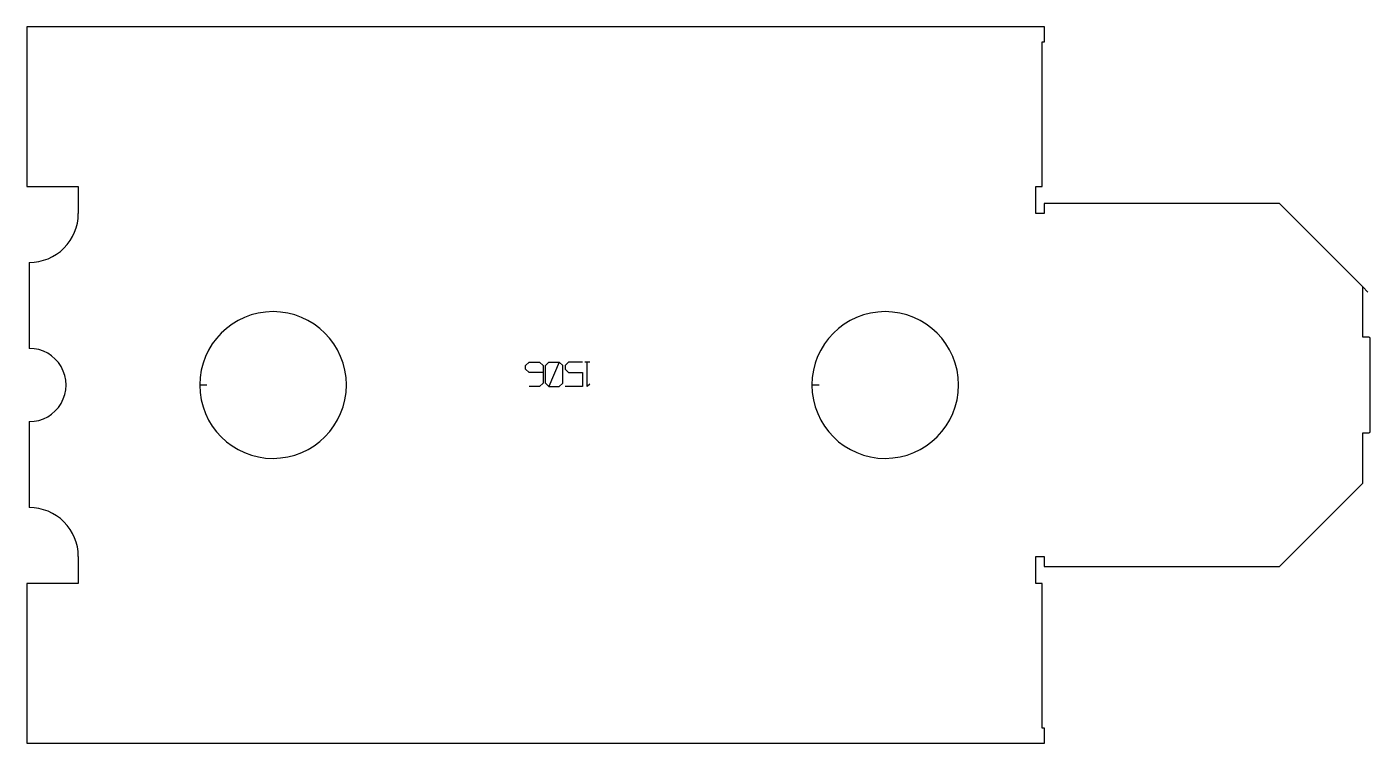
# Model space of a CAD drawing. Extents: x 619 to 1168, y 638 to 931.
import ezdxf

# ---------------------------------------------------------------- set-up
doc = ezdxf.new("R2010")
doc.units = 0

msp = doc.modelspace()

# ---------------------------------------------------------------- linework, layer by layer
for p, q in [((1034.95, 930.81), (619.35, 930.81)), ((619.35, 930.81), (619.35, 865.71)), ((1034.95, 924.71), (1034.95, 930.81)), ((1033.95, 865.71), (1033.95, 924.71)), ((1033.95, 924.71), (1034.95, 924.71)), ((619.35, 865.71), (640.35, 865.71)), ((640.35, 865.71), (640.35, 854.63)), ((1031.45, 854.68), (1031.45, 865.71)), ((1031.45, 865.71), (1033.95, 865.71)), ((1130.92, 858.68), (1034.85, 858.68)), ((1034.85, 858.68), (1034.85, 854.68)), ((1164.94, 824.66), (1130.92, 858.68)), ((1034.85, 854.68), (1031.45, 854.68)), ((620.35, 834.68), (620.35, 799.58)), ((1167.06, 822.54), (1164.94, 824.66)), ((1164.95, 804.18), (1164.95, 824.63)), ((1167.4, 804.18), (1164.95, 804.18)), ((1167.95, 765.63), (1167.95, 803.63)), ((823.06, 792.57), (824.49, 793.99)), ((823.06, 791.14), (823.06, 792.57)), ((824.49, 789.71), (823.06, 791.14)), ((824.49, 793.99), (828.77, 793.99)), ((828.77, 793.99), (830.2, 792.57)), ((830.2, 792.57), (830.2, 785.42)), ((831.1, 792.57), (832.52, 793.99)), ((831.1, 785.42), (831.1, 792.57)), ((836.81, 793.99), (832.52, 783.99)), ((832.52, 793.99), (836.81, 793.99)), ((838.24, 792.57), (836.81, 793.99)), ((838.24, 785.42), (838.24, 792.57)), ((840.56, 793.99), (839.13, 792.57)), ((839.13, 792.57), (839.13, 791.14)), ((839.13, 791.14), (840.56, 789.71)), ((846.27, 793.99), (840.56, 793.99)), ((849.22, 793.99), (847.17, 793.99)), ((848.19, 783.99), (848.19, 793.99)), ((692.9, 784.58), (689.95, 784.58)), ((830.2, 789.71), (824.49, 789.71)), ((830.2, 785.42), (828.77, 783.99)), ((832.52, 783.99), (831.1, 785.42)), ((836.81, 783.99), (838.24, 785.42)), ((840.56, 789.71), (846.27, 789.71)), ((846.27, 789.71), (846.27, 783.99)), ((849.22, 785.02), (848.19, 783.99)), ((942.9, 784.58), (939.95, 784.58)), ((828.77, 783.99), (824.49, 783.99)), ((832.52, 783.99), (836.81, 783.99)), ((846.27, 783.99), (839.13, 783.99)), ((620.35, 769.68), (620.35, 734.58)), ((1164.95, 744.61), (1164.95, 765.08)), ((1164.95, 765.08), (1167.4, 765.08)), ((1130.92, 710.58), (1164.95, 744.61)), ((640.35, 714.63), (640.35, 703.55)), ((1031.45, 703.55), (1031.45, 714.58)), ((1031.45, 714.58), (1034.85, 714.58)), ((1034.85, 714.58), (1034.85, 710.58)), ((1034.85, 710.58), (1130.92, 710.58)), ((640.35, 703.55), (619.35, 703.55)), ((619.35, 703.55), (619.35, 638.45)), ((1033.95, 703.55), (1031.45, 703.55)), ((1033.95, 644.55), (1033.95, 703.55)), ((1034.95, 644.55), (1033.95, 644.55)), ((1034.95, 638.45), (1034.95, 644.55)), ((619.35, 638.45), (1034.95, 638.45))]:
    msp.add_line(p, q)
for centre, radius, start, end in [((620.4, 854.63), 19.95, 269.8564, 0), ((719.9, 784.63), 29.95, 180.0957, 180), ((969.9, 784.63), 29.95, 180.0957, 180), ((1167.4, 803.63), 0.55, 0, 90), ((620.4, 784.63), 14.95, 269.8084, 90.1916), ((1167.4, 765.63), 0.55, 270, 0), ((620.4, 714.63), 19.95, 0, 90.1436)]:
    msp.add_arc(centre, radius, start, end)

doc.saveas('drawing.dxf')
